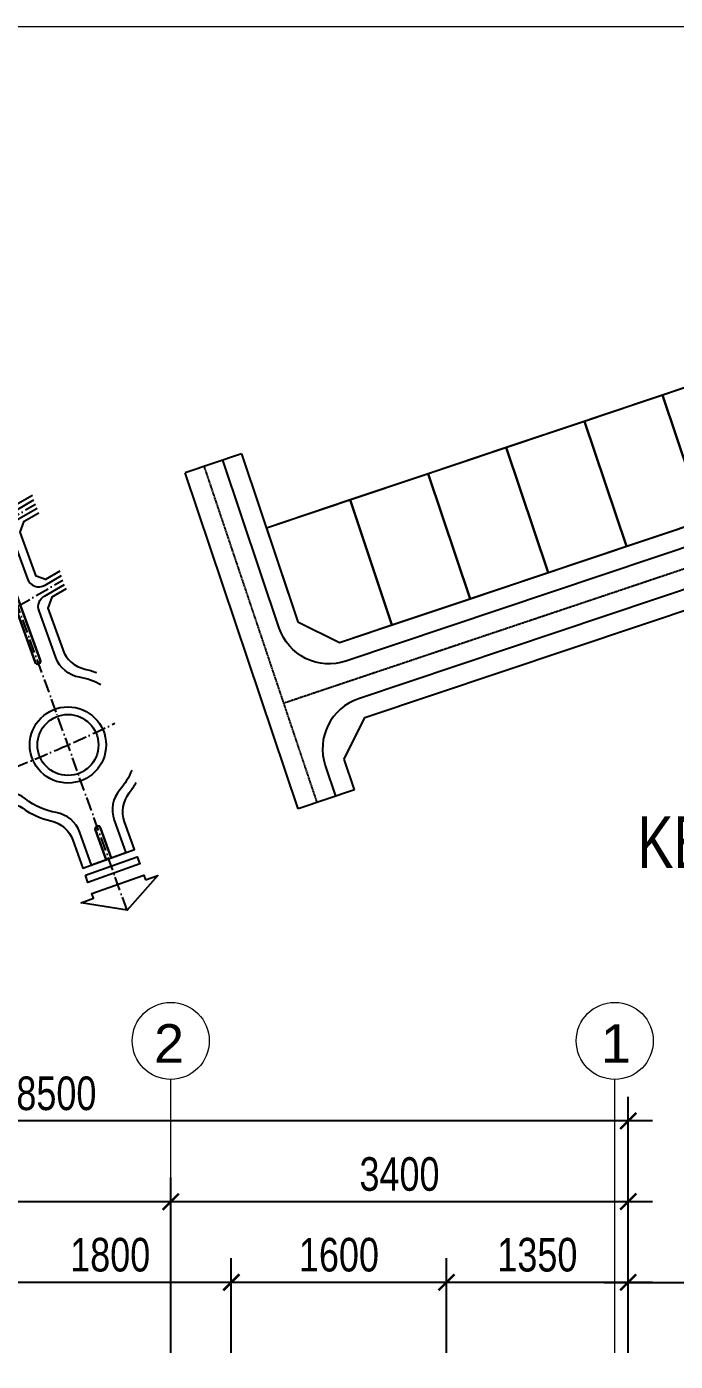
# Model space of a CAD drawing. Header units: millimetres. Extents: x 33748 to 451939, y -263262 to 62681.
# Drawn here: x 191126 to 195946, y -59728 to -49804 of the extents above; entities that cross this region are included whole.
import ezdxf
from ezdxf.enums import TextEntityAlignment as Align

# ---------------------------------------------------------------- set-up
doc = ezdxf.new("R2010")
doc.units = ezdxf.units.MM
doc.header["$PDMODE"] = 98
doc.linetypes.add('ACAD_ISO10W100', pattern=[18.5, 12, -3, 0.5, -3])
doc.linetypes.add('CENTER', pattern=[50.8, 31.75, -6.35, 6.35, -6.35])
doc.layers.get('Defpoints').update_dxf_attribs({"color": 202, "lineweight": 13})
for name, color, linetype, lineweight in [('-CENTER', 143, 'CENTER', 13), ('-KH', 143, 'Continuous', 13), ('-TEXT', 7, 'Continuous', 15)]:
    doc.layers.add(name, color=color, linetype=linetype, lineweight=lineweight)
doc.layers.add('12. NET DIM', color=9, linetype='Continuous')
doc.layers.add('net in mo', color=159, linetype='Continuous')
doc.styles.add('1', font='arial.ttf')
doc.styles.add('AVANH', font='', dxfattribs={"width": 0.8})
doc.styles.add('kieuchuDim', font='arial.ttf', dxfattribs={"width": 0.75})
doc.styles.get('AVANH').set_extended_font_data('.VnAvantH')
doc.dimstyles.new('C_100A3', dxfattribs={"dimscale": 100, "dimtxt": 2.5, "dimasz": 1.2, "dimexe": 1.8, "dimexo": 0, "dimgap": 0.75, "dimtad": 1, "dimdec": 0, "dimzin": 0, "dimdsep": 46, "dimtxsty": 'AVANH', "dimblk": 'ARCHTICK', "dimcen": 0, "dimdle": 1.8, "dimclrd": 256, "dimclre": 256, "dimclrt": 7, "dimadec": 0, "dimazin": 0, "dimtfac": 0.0001, "dimtdec": 0, "dimtix": 1, "dimtmove": 2, "dimatfit": 3, "dimldrblk": 'ARCHTICK', "dimfxl": 1.8, "dimtolj": 1, "dimtzin": 0, "dimarcsym": 0})

# ---------------------------------------------------------------- blocks, each defined once
blk = doc.blocks.new('A$C3F770CC9')
at = {"linetype": 'ACAD_ISO10W100', "ltscale": 0.75}
for points in [[(497.04, 91.45), (450.61, 221.25), (313.19, 601.19), (299.19, 644.07)], [(425.48, 290.73), (455.02, 307.92)]]:
    blk.add_lwpolyline(points, dxfattribs=at)
for points in [[(389.45, 489.21), (376.46, 483.55, 0.395629), (372.14, 473.5), (413.75, 358.45, 0.467936), (425.29, 354.25), (436, 360.49)], [(438.08, 354.75), (424.85, 347.06, 0.362457), (421.35, 337.42), (431.72, 308.75, 0.467936), (443.27, 304.55), (453.98, 310.78)], [(436.58, 254.16, 0.414214), (439.14, 252.96), (439.14, 252.96, 0.414214), (440.34, 255.52), (415.63, 323.83, 0.414214), (413.07, 325.03), (413.07, 325.03, 0.414214), (411.87, 322.47), (436.58, 254.16)], [(465.87, 244.13, -0.269945), (450.42, 257.04), (439.33, 287.72, -0.362457), (442.83, 297.35), (456.06, 305.05)], [(457.09, 302.18), (447.69, 296.71), (445.07, 289.49), (454.91, 262.27, 0.256594), (469.37, 249.55, -0.038992), (476.97, 247.23, -0.038992)], [(479.85, 239.27, 0.082783), (465.87, 244.13)], [(500.13, 183.2, -0.084021), (492.34, 170.35, 0.270323), (488.65, 150.54), (496.31, 129.12), (473.71, 121.04), (466.05, 142.46, 0.270325), (450.63, 155.43)], [(450.63, 155.43, -0.124666), (430.44, 164.42, 0.262937), (411, 167.42, -0.009345), (375.37, 154.72), (270.46, 119.51, 0.405257), (260.87, 100.96), (269.77, 71.47), (258.28, 68.01), (249.76, 96.26, 0.423227), (230.62, 106.15), (144.25, 77.16, 0.40652), (139.15, 67.23), (153.38, 20.8), (144.78, 18.16), (130.74, 63.96, 0.421949), (120.54, 69.2), (84.73, 57.18)]]:
    blk.add_lwpolyline(points, format="xyb")
for points in [[(434.97, 363.35), (425.56, 357.88), (419.54, 360.07), (377.82, 475.42), (380.7, 482.12), (390.47, 486.38)], [(434.97, 363.35), (425.56, 357.88), (419.54, 360.07), (377.82, 475.42), (380.7, 482.12), (390.47, 486.38)], [(452.94, 313.65), (443.54, 308.18), (437.52, 310.37), (427.09, 339.2), (429.71, 346.41), (439.12, 351.88)], [(452.94, 313.65), (443.54, 308.18), (437.52, 310.37), (427.09, 339.2), (429.71, 346.41), (439.12, 351.88)]]:
    blk.add_lwpolyline(points)
for points in [[(57.7, 222.15), (401.01, 337.37, 0.050829), (406.55, 339.88), (437.04, 357.62)], [(488.99, 213.99, -0.031733), (371.58, 166.11), (80.91, 68.56)]]:
    blk.add_lwpolyline(points, format="xyb", dxfattribs=at)
for points in [[(436.81, 254.24, 0.414214), (439.05, 253.19, 0.414214), (440.1, 255.43), (415.4, 323.75, 0.414214), (413.16, 324.8, 0.414214), (412.11, 322.56)], [(483.13, 124.4), (486.89, 125.75), (479.9, 145.29, 1.000002), (476.14, 143.94)], [(483.36, 124.49), (486.66, 125.67), (479.67, 145.21, 1), (476.37, 144.03)]]:
    blk.add_lwpolyline(points, format="xyb", close=True)
at = {"linetype": 'ByBlock'}
blk.add_lwpolyline([(457.09, 302.18), (447.69, 296.71), (445.07, 289.49), (454.91, 262.27, 0.256594), (469.37, 249.55, -0.038992), (476.97, 247.23, -0.038992)], format="xyb", dxfattribs=at)
at = {"elevation": 0}
blk.add_lwpolyline([(86.63, 51.49), (121.08, 63.05), (127.29, 59.86), (140.47, 16.84), (157.68, 22.12), (144.36, 65.59), (147.63, 71.96), (234.7, 101.18), (243.35, 96.71), (252.54, 66.27), (275.52, 73.21), (266.12, 104.35), (270.73, 113.28), (377.3, 149.04, 0.008545), (410.09, 160.67, -0.249193), (428.7, 158.23, 0.09975), (447.1, 150.01, -0.256949), (461.54, 137.24), (468.06, 119.02), (501.96, 131.14), (495.44, 149.36, -0.256949), (498.5, 168.4, 0.040203), (503.01, 175.24)], format="xyb", dxfattribs=at)
at = {"ltscale": 0.75}
for points in [[(469.75, 114.31), (503.64, 126.43), (505.37, 121.84), (471.4, 109.69)], [(509.07, 111.38), (517.16, 114.27), (497.01, 91.42), (467.01, 96.33), (475.1, 99.22), (474, 102.3), (507.97, 114.46)]]:
    blk.add_lwpolyline(points, close=True, dxfattribs=at)
for radius in [25, 20, 20]:
    blk.add_circle((458.29, 199.77), radius)
blk = doc.blocks.new('A$C70D21098')
for p, q in [((0, 289), (0, 5665)), ((900, 5665), (900, 2980)), ((900, 2980), (1400, 2480)), ((1400, 2480), (14237, 2480)), ((14456, 1580), (1400, 1580)), ((900, 780), (1400, 1280)), ((900, 780), (1400, 1280)), ((1400, 1280), (14180, 1280)), ((1400, 1280), (14180, 1280)), ((600, 780), (600, 289)), ((900, 289), (900, 780)), ((900, 289), (900, 780))]:
    blk.add_line(p, q)
at = {"linetype": 'ACAD_ISO10W100', "ltscale": 0.75}
for p, q in [((300, 5665), (300, 289)), ((300, 1880), (18606, 1880))]:
    blk.add_line(p, q, dxfattribs=at)
blk.add_lwpolyline([(11387, 5763), (11387, 5430, 0.414214), (12187, 4630), (14600, 4630, -0.428104), (15399, 3792), (15359, 2942, -0.400458), (14560, 2180), (1400, 2180, -0.414214), (600, 2980), (600, 5665)], format="xyb")
for points in [[(900, 5665), (0, 5665)], [(11237, 4480), (900, 4480)], [(900, 289), (0, 289)]]:
    blk.add_lwpolyline(points)
for points in [[(14237, 2480), (14760, 2979), (14817, 4180), (14531, 4480), (11237, 4480), (900, 4480), (900, 2980), (1400, 2480)], [(2237, 4480), (900, 4480), (900, 2980), (1400, 2480), (2237, 2480)], [(3487, 4480), (2237, 4480), (2237, 2480), (3487, 2480)], [(4737, 4480), (3487, 4480), (3487, 2480), (4737, 2480)], [(5987, 4480), (4737, 4480), (4737, 2480), (5987, 2480)], [(7237, 4480), (5987, 4480), (5987, 2480), (7237, 2480)], [(8487, 4480), (7237, 4480), (7237, 2480), (8487, 2480)]]:
    blk.add_lwpolyline(points, close=True)
at = {"ltscale": 5}
for points in [[(14531, 4480), (900, 4480)], [(2237, 4480), (2237, 2480)], [(3487, 4480), (3487, 2480)], [(4737, 4480), (4737, 2480)], [(5987, 4480), (5987, 2480)], [(7237, 4480), (7237, 2480)]]:
    blk.add_lwpolyline(points, dxfattribs=at)
blk.add_arc((1400, 780), 800, 90, 180)
blk = doc.blocks.new('_ARCHTICK')
at = {"const_width": 0.15}
blk.add_lwpolyline([(-0.5, -0.5), (0.5, 0.5)], dxfattribs=at)
blk = doc.blocks.new('*D149')
at = {"layer": '12. NET DIM', "lineweight": -2, "transparency": 16777216}
for p, q in [((195596.4, -59665.4), (195596.4, -58961.1)), ((197596.4, -59665.4), (197596.4, -58961.1)), ((195416.4, -59141.1), (197776.4, -59141.1))]:
    blk.add_line(p, q, dxfattribs=at)
at = {"layer": 'Defpoints', "color": 0, "transparency": 16777216}
for p in [(197596.4, -59141.1), (195596.4, -59665.4), (197596.4, -59665.4)]:
    blk.add_point(p, dxfattribs=at)
at = {"layer": '12. NET DIM', "lineweight": -2, "transparency": 16777216, "xscale": 120, "yscale": 120, "zscale": 120, "rotation": 180}
blk.add_blockref('_ARCHTICK', (195596.4, -59141.1), dxfattribs=at)
at = {"layer": '12. NET DIM', "lineweight": -2, "transparency": 16777216, "xscale": 120, "yscale": 120, "zscale": 120}
blk.add_blockref('_ARCHTICK', (197596.4, -59141.1), dxfattribs=at)
at = {"layer": '12. NET DIM', "color": 7, "transparency": 16777216, "insert": (196596.4, -58936.9), "char_height": 250, "attachment_point": 5, "style": 'AVANH'}
blk.add_mtext('\\A1;2000', dxfattribs=at)
blk = doc.blocks.new('*D150')
at = {"layer": '12. NET DIM', "lineweight": -2, "transparency": 16777216}
for p, q in [((192196.4, -59665.4), (192196.4, -58361.1)), ((195596.4, -59665.4), (195596.4, -58361.1)), ((195776.4, -58541.1), (192016.4, -58541.1))]:
    blk.add_line(p, q, dxfattribs=at)
at = {"layer": 'Defpoints', "color": 0, "transparency": 16777216}
for p in [(192196.4, -58541.1), (192196.4, -59665.4), (195596.4, -59665.4)]:
    blk.add_point(p, dxfattribs=at)
at = {"layer": '12. NET DIM', "lineweight": -2, "transparency": 16777216, "xscale": 120, "yscale": 120, "zscale": 120, "rotation": 180}
blk.add_blockref('_ARCHTICK', (192196.4, -58541.1), dxfattribs=at)
at = {"layer": '12. NET DIM', "lineweight": -2, "transparency": 16777216, "xscale": 120, "yscale": 120, "zscale": 120}
blk.add_blockref('_ARCHTICK', (195596.4, -58541.1), dxfattribs=at)
at = {"layer": '12. NET DIM', "color": 7, "transparency": 16777216, "insert": (193896.4, -58336.9), "char_height": 250, "attachment_point": 5, "style": 'AVANH'}
blk.add_mtext('\\A1;3400', dxfattribs=at)
blk = doc.blocks.new('*D151')
at = {"layer": '12. NET DIM', "lineweight": -2, "transparency": 16777216}
for p, q in [((187096.7, -59665.4), (187096.7, -57761.1)), ((195596.4, -59665.4), (195596.4, -57761.1)), ((195776.4, -57941.1), (186916.7, -57941.1))]:
    blk.add_line(p, q, dxfattribs=at)
at = {"layer": 'Defpoints', "color": 0, "transparency": 16777216}
for p in [(187096.7, -57941.1), (187096.7, -59665.4), (195596.4, -59665.4)]:
    blk.add_point(p, dxfattribs=at)
at = {"layer": '12. NET DIM', "lineweight": -2, "transparency": 16777216, "xscale": 120, "yscale": 120, "zscale": 120, "rotation": 180}
blk.add_blockref('_ARCHTICK', (187096.7, -57941.1), dxfattribs=at)
at = {"layer": '12. NET DIM', "lineweight": -2, "transparency": 16777216, "xscale": 120, "yscale": 120, "zscale": 120}
blk.add_blockref('_ARCHTICK', (195596.4, -57941.1), dxfattribs=at)
at = {"layer": '12. NET DIM', "color": 7, "transparency": 16777216, "insert": (191346.5, -57736.9), "char_height": 250, "attachment_point": 5, "style": 'AVANH'}
blk.add_mtext('\\A1;8500', dxfattribs=at)
blk = doc.blocks.new('*D152')
at = {"layer": '12. NET DIM', "lineweight": -2, "transparency": 16777216}
for p, q in [((188396.4, -59665.4), (188396.4, -58361.1)), ((192196.4, -59665.4), (192196.4, -58361.1)), ((192376.4, -58541.1), (188216.4, -58541.1))]:
    blk.add_line(p, q, dxfattribs=at)
at = {"layer": 'Defpoints', "color": 0, "transparency": 16777216}
for p in [(188396.4, -58541.1), (188396.4, -59665.4), (192196.4, -59665.4)]:
    blk.add_point(p, dxfattribs=at)
at = {"layer": '12. NET DIM', "lineweight": -2, "transparency": 16777216, "xscale": 120, "yscale": 120, "zscale": 120, "rotation": 180}
blk.add_blockref('_ARCHTICK', (188396.4, -58541.1), dxfattribs=at)
at = {"layer": '12. NET DIM', "lineweight": -2, "transparency": 16777216, "xscale": 120, "yscale": 120, "zscale": 120}
blk.add_blockref('_ARCHTICK', (192196.4, -58541.1), dxfattribs=at)
at = {"layer": '12. NET DIM', "color": 7, "transparency": 16777216, "insert": (190296.4, -58336.9), "char_height": 250, "attachment_point": 5, "style": 'AVANH'}
blk.add_mtext('\\A1;3800', dxfattribs=at)
blk = doc.blocks.new('*D501')
at = {"layer": '12. NET DIM', "lineweight": -2, "transparency": 16777216}
for p, q in [((194246.2, -59665.4), (194246.2, -58961.1)), ((195596.4, -59665.4), (195596.4, -58961.1)), ((195776.4, -59141.1), (194066.2, -59141.1))]:
    blk.add_line(p, q, dxfattribs=at)
at = {"layer": 'Defpoints', "color": 0, "transparency": 16777216}
for p in [(194246.2, -59141.1), (194246.2, -59665.4), (195596.4, -59665.4)]:
    blk.add_point(p, dxfattribs=at)
at = {"layer": '12. NET DIM', "lineweight": -2, "transparency": 16777216, "xscale": 120, "yscale": 120, "zscale": 120, "rotation": 180}
blk.add_blockref('_ARCHTICK', (194246.2, -59141.1), dxfattribs=at)
at = {"layer": '12. NET DIM', "lineweight": -2, "transparency": 16777216, "xscale": 120, "yscale": 120, "zscale": 120}
blk.add_blockref('_ARCHTICK', (195596.4, -59141.1), dxfattribs=at)
at = {"layer": '12. NET DIM', "color": 7, "transparency": 16777216, "insert": (194921.3, -58936.9), "char_height": 250, "attachment_point": 5, "style": 'AVANH'}
blk.add_mtext('\\A1;1350', dxfattribs=at)
blk = doc.blocks.new('*D502')
at = {"layer": '12. NET DIM', "lineweight": -2, "transparency": 16777216}
for p, q in [((192646.5, -59665.4), (192646.5, -58961.1)), ((194246.2, -59665.4), (194246.2, -58961.1)), ((194426.2, -59141.1), (192466.5, -59141.1))]:
    blk.add_line(p, q, dxfattribs=at)
at = {"layer": 'Defpoints', "color": 0, "transparency": 16777216}
for p in [(192646.5, -59141.1), (192646.5, -59665.4), (194246.2, -59665.4)]:
    blk.add_point(p, dxfattribs=at)
at = {"layer": '12. NET DIM', "lineweight": -2, "transparency": 16777216, "xscale": 120, "yscale": 120, "zscale": 120, "rotation": 180}
blk.add_blockref('_ARCHTICK', (192646.5, -59141.1), dxfattribs=at)
at = {"layer": '12. NET DIM', "lineweight": -2, "transparency": 16777216, "xscale": 120, "yscale": 120, "zscale": 120}
blk.add_blockref('_ARCHTICK', (194246.2, -59141.1), dxfattribs=at)
at = {"layer": '12. NET DIM', "color": 7, "transparency": 16777216, "insert": (193446.4, -58936.9), "char_height": 250, "attachment_point": 5, "style": 'AVANH'}
blk.add_mtext('\\A1;1600', dxfattribs=at)
blk = doc.blocks.new('*D503')
at = {"layer": '12. NET DIM', "lineweight": -2, "transparency": 16777216}
for p, q in [((190846.2, -59665.4), (190846.2, -58961.1)), ((192646.5, -59665.4), (192646.5, -58961.1)), ((192826.5, -59141.1), (190666.2, -59141.1))]:
    blk.add_line(p, q, dxfattribs=at)
at = {"layer": 'Defpoints', "color": 0, "transparency": 16777216}
for p in [(190846.2, -59141.1), (190846.2, -59665.4), (192646.5, -59665.4)]:
    blk.add_point(p, dxfattribs=at)
at = {"layer": '12. NET DIM', "lineweight": -2, "transparency": 16777216, "xscale": 120, "yscale": 120, "zscale": 120, "rotation": 180}
blk.add_blockref('_ARCHTICK', (190846.2, -59141.1), dxfattribs=at)
at = {"layer": '12. NET DIM', "lineweight": -2, "transparency": 16777216, "xscale": 120, "yscale": 120, "zscale": 120}
blk.add_blockref('_ARCHTICK', (192646.5, -59141.1), dxfattribs=at)
at = {"layer": '12. NET DIM', "color": 7, "transparency": 16777216, "insert": (191746.4, -58936.9), "char_height": 250, "attachment_point": 5, "style": 'AVANH'}
blk.add_mtext('\\A1;1800', dxfattribs=at)

msp = doc.modelspace()

# ---------------------------------------------------------------- linework, layer by layer
at = {"layer": '-CENTER', "ltscale": 0.1}
for p, q in [((192196.4, -59665.4), (192196.4, -57631.5)), ((195496.4, -59665.4), (195496.4, -57631.5))]:
    msp.add_line(p, q, dxfattribs=at)
at = {"layer": '-KH'}
for centre in [(192196.4, -57345.2), (195496.4, -57345.2)]:
    msp.add_circle(centre, 286.3, dxfattribs=at)
at = {"layer": 'Defpoints'}
msp.add_lwpolyline([(226907.2, -83068.4), (226907.2, -49804.4), (179867.2, -49804.4), (179867.2, -83068.4)], close=True, dxfattribs=at)

# ---------------------------------------------------------------- block references
at = {"layer": 'net in mo', "xscale": 11.34, "yscale": 11.34, "zscale": 11.34}
msp.add_blockref('A$C3F770CC9', (186235.3, -57410.5), dxfattribs=at)
at = {"layer": 'net in mo', "xscale": 0.4899999999999999, "yscale": 0.4899999999999999, "zscale": 0.4899999999999999, "rotation": 18.55149973058345}
msp.add_blockref('A$C70D21098', (193187.9, -55753.5), dxfattribs=at)

# ---------------------------------------------------------------- texts
at = {"layer": '-TEXT', "color": 4, "style": 'kieuchuDim', "width": 0.75}
msp.add_text('KEY PLAN', height=385, dxfattribs=at).set_placement((195664.5, -56060))
at = {"layer": '-TEXT', "color": 2, "style": '1'}
for s, p in [('2', (192183.9, -57364.4)), ('1', (195504.4, -57364.4))]:
    msp.add_text(s, height=286.3, dxfattribs=at).set_placement(p, align=Align.MIDDLE_CENTER)

# ---------------------------------------------------------------- dimensions: what is measured, and where the dimension line sits
at = {"layer": '12. NET DIM'}
for base, p1, p2, picture, middle in [((187096.7, -57941.1), (195596.4, -59665.4), (187096.7, -59665.4), '*D151', (191346.5, -57736.9)), ((188396.4, -58541.1), (192196.4, -59665.4), (188396.4, -59665.4), '*D152', (190296.4, -58336.9)), ((192196.4, -58541.1), (195596.4, -59665.4), (192196.4, -59665.4), '*D150', (193896.4, -58336.9)), ((190846.2, -59141.1), (192646.5, -59665.4), (190846.2, -59665.4), '*D503', (191746.4, -58936.9)), ((192646.5, -59141.1), (194246.2, -59665.4), (192646.5, -59665.4), '*D502', (193446.4, -58936.9)), ((194246.2, -59141.1), (195596.4, -59665.4), (194246.2, -59665.4), '*D501', (194921.3, -58936.9)), ((197596.4, -59141.1), (195596.4, -59665.4), (197596.4, -59665.4), '*D149', (196596.4, -58936.9))]:
    dim = msp.add_linear_dim(base=base, p1=p1, p2=p2, angle=180, dimstyle='C_100A3', dxfattribs=at)
    dim.commit()
    dim.dimension.update_dxf_attribs({"geometry": picture, "text_midpoint": middle})

doc.saveas('drawing.dxf')
